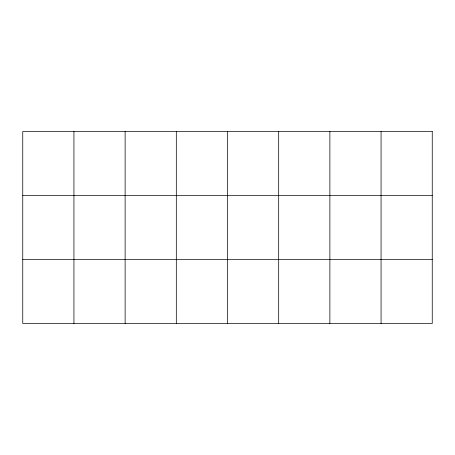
<?xml version="1.0" encoding="UTF-8"?>
<svg xmlns="http://www.w3.org/2000/svg" width="455" height="455" viewBox="0 0 455 455"><rect width="100%" height="100%" fill="white"/><g stroke="black" fill="none" stroke-linecap="round" stroke-linejoin="round"><path stroke-width="0.68" d="M22.75 195.508L432.25 195.508M22.75 259.492L432.25 259.492M381.062 131.523L381.062 323.477M329.875 131.523L329.875 323.477M278.688 131.523L278.688 323.477M227.5 131.523L227.5 323.477M176.312 131.523L176.312 323.477M125.125 131.523L125.125 323.477M73.938 131.523L73.938 323.477M432.25 131.523L22.75 131.523L22.75 323.477L432.25 323.477L432.25 131.523"/></g></svg>
